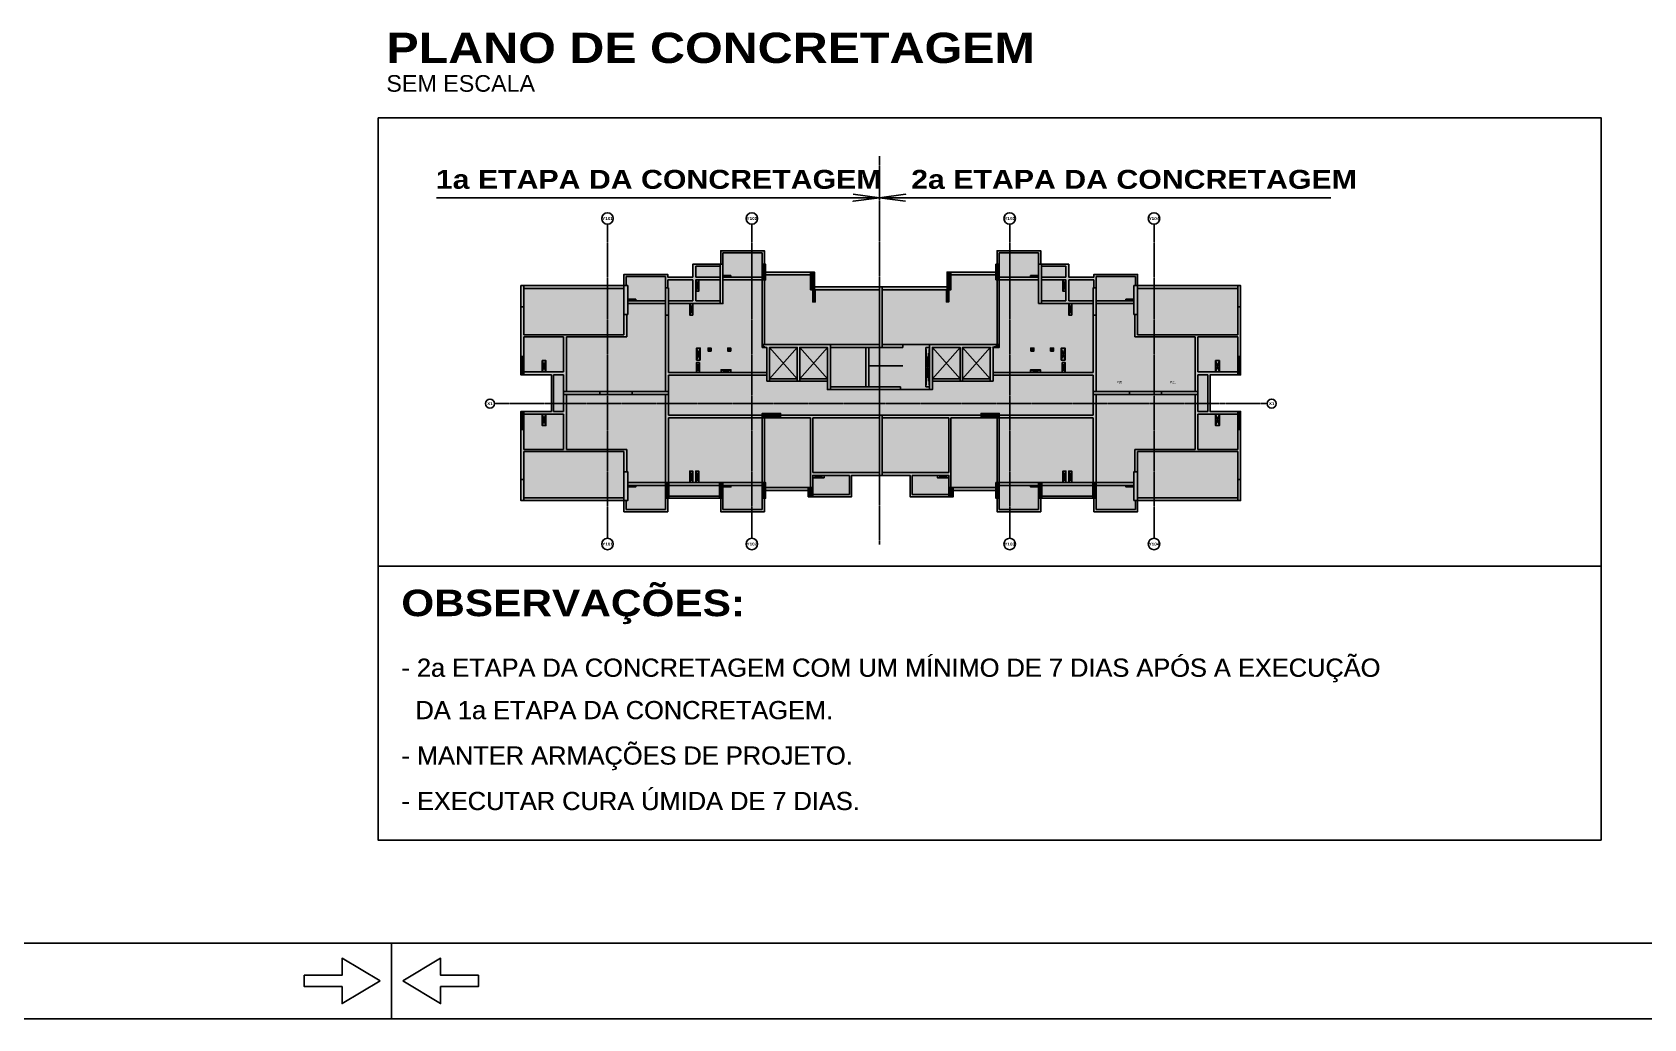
# Model space of a CAD drawing. Extents: x 0 to 7795, y 0 to 4205.
# Drawn here: x 3858 to 4922, y 0 to 651 of the extents above; entities that cross this region are included whole.
import ezdxf

# ---------------------------------------------------------------- set-up
doc = ezdxf.new("R2010")
doc.units = 0
doc.header["$MEASUREMENT"] = 0
doc.linetypes.add('ESTILO_TQS_0007', pattern=[2.1, 1.5, -0.2, 0.2, -0.2])
for name, color, linetype in [('MTH-179', 1, 'CONTINUOUS'), ('MTH-230', 1, 'CONTINUOUS'), ('MTH-COTAS7', 31, 'CONTINUOUS'), ('MTH-EIXO-214', 4, 'CONTINUOUS'), ('MTH-EIXO-217', 8, 'CONTINUOUS'), ('MTH-FACE-VIGA', 7, 'CONTINUOUS'), ('MTH-MARGEM', 5, 'CONTINUOUS'), ('MTH-PILAR-SEGUE', 5, 'CONTINUOUS'), ('MTH-SOMB118', 163, 'CONTINUOUS'), ('MTH-SOMB120', 56, 'CONTINUOUS'), ('MTH-SOMBRA25', 253, 'CONTINUOUS'), ('MTH-TXT-NEGRITO', 5, 'CONTINUOUS'), ('MTH-TXT-NOTAS', 3, 'CONTINUOUS'), ('MTH-TXT2', 5, 'CONTINUOUS')]:
    doc.layers.add(name, color=color, linetype=linetype)
doc.styles.add('TQS_ARIAL', font='arial.ttf')
doc.styles.add('TQS_ARIAL_BLACK', font='ariblk.ttf')

msp = doc.modelspace()

# ---------------------------------------------------------------- linework, layer by layer
at = {"layer": 'MTH-179', "linetype": 'Continuous'}
for p, q in [((4095.004008, 49.997781), (4095.004008, -0.002219)), ((0.004008, -0.002219), (7795.004008, -0.002219))]:
    msp.add_line(p, q, dxfattribs=at)
for points in [[(4087.503275, 24.997781), (4062.503275, 9.997781), (4062.503275, 21.247781), (4037.503275, 21.247781), (4037.503275, 28.747781), (4062.503275, 28.747781), (4062.503275, 39.997781), (4087.503275, 24.997781)], [(4102.503275, 24.997781), (4127.503275, 9.997781), (4127.503275, 21.247781), (4152.503275, 21.247781), (4152.503275, 28.747781), (4127.503275, 28.747781), (4127.503275, 39.997781), (4102.503275, 24.997781)]]:
    msp.add_lwpolyline(points, dxfattribs=at)
at = {"layer": 'MTH-230', "linetype": 'Continuous'}
for p, q in [((4314.20876, 490.695178), (4319.20875, 489.695178)), ((4314.20876, 489.695178), (4319.20875, 490.695178)), ((4517.00876, 489.695188), (4522.00876, 490.695188)), ((4522.00876, 489.695188), (4517.00876, 490.695188)), ((4295.90876, 480.295188), (4297.90876, 487.795188)), ((4297.90876, 480.295188), (4295.90876, 487.795188)), ((4373.20876, 481.295188), (4374.80876, 473.295188)), ((4373.20876, 473.295188), (4374.80876, 481.295188)), ((4463.00876, 481.295188), (4461.40876, 473.295188)), ((4461.40876, 481.295188), (4463.00876, 473.295188)), ((4538.30876, 480.293458), (4540.30876, 487.795188)), ((4538.30876, 487.793458), (4540.30876, 480.293458)), ((4251.308307, 475.045187), (4256.308307, 474.045187)), ((4251.308307, 474.045187), (4256.308307, 475.045187)), ((4292.00876, 472.145188), (4294.00876, 464.645188)), ((4292.00876, 464.645188), (4294.00876, 472.145188)), ((4542.20876, 472.145188), (4544.20876, 464.645188)), ((4542.20876, 464.645188), (4544.20876, 472.145188)), ((4584.908932, 475.045187), (4579.90876, 474.045187)), ((4579.90876, 475.045187), (4584.908932, 474.045187)), ((4298.958679, 434.845188), (4296.458679, 442.845188)), ((4298.958679, 442.845188), (4296.458679, 434.845188)), ((4306.05876, 440.845188), (4304.05876, 442.845188)), ((4306.05876, 442.845188), (4304.05876, 440.845188)), ((4319.05876, 440.845188), (4317.05876, 442.845188)), ((4319.05876, 442.845188), (4317.05876, 440.845188)), ((4344.70876, 422.445185), (4363.00876, 443.295188)), ((4344.70876, 443.295188), (4363.00876, 422.445185)), ((4364.60876, 422.445185), (4382.90876, 443.295188)), ((4364.60876, 443.295188), (4382.90876, 422.445185)), ((4447.80876, 417.295184), (4450.30876, 443.295184)), ((4447.80876, 443.295184), (4450.30876, 417.295184)), ((4452.20876, 422.445185), (4470.50876, 443.295188)), ((4452.20876, 443.295188), (4470.50876, 422.445185)), ((4472.10876, 422.445185), (4490.40876, 443.295188)), ((4472.10876, 443.295188), (4490.40876, 422.445185)), ((4517.15876, 440.845188), (4519.15876, 442.845188)), ((4519.15876, 440.845188), (4517.15876, 442.845188)), ((4530.15876, 440.845188), (4532.15876, 442.845188)), ((4532.15876, 440.845188), (4530.15876, 442.845188)), ((4537.25884, 434.845188), (4539.75884, 442.845188)), ((4539.75884, 434.845188), (4537.25884, 442.845188)), ((4194.558759, 427.045188), (4197.05876, 434.545187)), ((4197.05876, 427.045188), (4194.558759, 434.545187)), ((4298.458679, 433.295188), (4296.458679, 426.795188)), ((4296.458679, 433.295188), (4298.458679, 426.795188)), ((4319.158851, 426.795188), (4312.658679, 428.495188)), ((4319.158851, 428.495188), (4312.658679, 426.795188)), ((4517.058669, 426.795188), (4523.55884, 428.502291)), ((4523.55884, 426.795188), (4517.058669, 428.502291)), ((4537.75884, 433.295188), (4539.75884, 426.795188)), ((4537.75884, 426.795188), (4539.75884, 433.295188)), ((4639.15876, 427.045178), (4641.65876, 434.545178)), ((4641.65876, 427.045178), (4639.15876, 434.545178)), ((4194.558753, 399.145198), (4197.058753, 391.645198)), ((4194.558753, 391.645198), (4197.058753, 399.145198)), ((4639.15876, 399.145188), (4641.658767, 391.645188)), ((4639.15876, 391.645188), (4641.658767, 399.145188)), ((4251.308307, 351.145188), (4256.30876, 352.145188)), ((4256.30876, 351.145188), (4251.308307, 352.145188)), ((4292.00876, 354.045188), (4294.00876, 361.545188)), ((4294.00876, 354.045188), (4292.00876, 361.545188)), ((4295.90876, 354.045188), (4297.90876, 361.545188)), ((4297.90876, 354.045188), (4295.90876, 361.545188)), ((4314.208836, 351.145188), (4319.209008, 352.145188)), ((4319.209008, 351.145188), (4314.208836, 352.145188)), ((4373.20876, 357.245188), (4380.70876, 358.745188)), ((4380.70876, 357.245188), (4373.20876, 358.745188)), ((4455.50876, 358.745188), (4463.008761, 357.245188)), ((4455.50876, 357.245188), (4463.008761, 358.745188)), ((4517.008684, 351.145188), (4522.008684, 352.145188)), ((4522.008684, 351.145188), (4517.008684, 352.145188)), ((4540.30876, 354.045188), (4538.30876, 361.545188)), ((4538.30876, 354.045188), (4540.30876, 361.545187)), ((4542.20876, 354.045188), (4544.20876, 361.545188)), ((4544.20876, 354.045188), (4542.20876, 361.545187)), ((4579.90876, 352.145188), (4584.909213, 351.145188)), ((4579.90876, 351.145188), (4584.909213, 352.145188))]:
    msp.add_line(p, q, dxfattribs=at)
msp.add_lwpolyline([(4086.198778, 594.893747), (4893.718936, 594.893747), (4893.718936, 298.91588), (4086.198778, 298.91588), (4086.198778, 594.893747)], dxfattribs=at)
for centre, radius in [((4237.70876, 528.395293), 3.8), ((4333.00876, 528.395293), 3.8), ((4503.20876, 528.395293), 3.8), ((4598.50876, 528.395293), 3.8), ((4160.066872, 406.145184), 2.941888), ((4676.150648, 406.145184), 2.941888), ((4237.70876, 313.445188), 3.8), ((4333.00876, 313.445188), 3.8), ((4503.20876, 313.445188), 3.8), ((4598.50876, 313.445188), 3.8)]:
    msp.add_circle(centre, radius, dxfattribs=at)
at = {"layer": 'MTH-COTAS7', "linetype": 'Continuous'}
for points in [[(4124.874389, 542.080143), (4417.15876, 542.080143), (4399.808475, 539.795934), (4417.15876, 542.080143), (4399.808475, 544.364351)], [(4715.258518, 542.080143), (4417.15876, 542.080143), (4434.509045, 544.364351), (4417.15876, 542.080143), (4434.509045, 539.795934)]]:
    msp.add_lwpolyline(points, dxfattribs=at)
at = {"layer": 'MTH-EIXO-214', "linetype": 'ESTILO_TQS_0007'}
for p, q in [((4237.70876, 524.595293), (4237.70876, 317.245188)), ((4333.00876, 524.595293), (4333.00876, 317.245188)), ((4503.20876, 524.595293), (4503.20876, 317.245188)), ((4598.50876, 524.595293), (4598.50876, 317.245188)), ((4163.00876, 406.145184), (4673.20876, 406.145184))]:
    msp.add_line(p, q, dxfattribs=at)
at = {"layer": 'MTH-EIXO-217', "linetype": 'ESTILO_TQS_0007'}
msp.add_line((4417.15876, 569.572184), (4417.15876, 313.154672), dxfattribs=at)
at = {"layer": 'MTH-FACE-VIGA', "linetype": 'Continuous'}
for p, q in [((4277.408679, 489.695188), (4277.408679, 491.445188)), ((4294.00876, 489.695188), (4277.408679, 489.695188)), ((4542.20876, 489.695188), (4542.20876, 498.193458)), ((4542.20876, 489.695188), (4558.80884, 489.695188)), ((4558.80884, 489.695188), (4558.80884, 491.445188)), ((4294.00876, 487.795188), (4277.408679, 487.795188)), ((4542.20876, 487.795188), (4558.80884, 487.795188)), ((4542.20876, 474.045188), (4542.20876, 487.795188)), ((4432.60876, 443.295188), (4432.60876, 445.195188)), ((4410.20876, 430.995181), (4432.60876, 430.995181)), ((4431.15876, 417.295188), (4431.15876, 415.395188))]:
    msp.add_line(p, q, dxfattribs=at)
for points in [[(4341.30876, 507.095293), (4312.50876, 507.095293)], [(4312.50876, 507.095293), (4312.50876, 498.191728)], [(4313.90876, 505.695293), (4339.90876, 505.695293)], [(4313.90876, 498.191728), (4313.90876, 505.695293)], [(4339.90876, 505.695293), (4339.90876, 498.195188)], [(4341.30876, 498.195188), (4341.30876, 507.095293)], [(4523.70876, 507.095293), (4494.90876, 507.095293)], [(4494.90876, 507.095293), (4494.90876, 498.195188)], [(4496.30876, 505.695293), (4522.30876, 505.695293)], [(4496.30876, 498.195188), (4496.30876, 505.695293)], [(4522.30876, 505.695293), (4522.30876, 498.193458)], [(4523.70876, 498.193458), (4523.70876, 507.095293)], [(4277.408679, 491.445188), (4248.508307, 491.445188)], [(4248.508307, 491.445188), (4248.508307, 484.045188)], [(4249.908307, 490.045188), (4276.008679, 490.045188)], [(4249.908307, 484.045188), (4249.908307, 490.045188)], [(4276.008679, 490.045188), (4276.008679, 482.545188)], [(4312.00876, 498.193458), (4294.00876, 498.193458)], [(4294.00876, 498.193458), (4294.00876, 489.695188)], [(4295.90876, 496.793458), (4311.70876, 496.793458)], [(4295.90876, 489.695188), (4295.90876, 496.793458)], [(4311.70876, 489.695188), (4295.90876, 489.695188)], [(4319.20875, 490.695178), (4314.20876, 490.695178), (4314.20876, 489.695178), (4319.20875, 489.695178), (4319.20875, 490.695178)], [(4339.30876, 489.695188), (4314.20876, 489.695188)], [(4371.80876, 492.995188), (4342.10876, 492.995188)], [(4342.10876, 491.095188), (4371.20876, 491.095188)], [(4494.10876, 492.995188), (4464.40876, 492.995188)], [(4465.00876, 491.095188), (4494.10876, 491.095188)], [(4522.00876, 489.695188), (4496.90876, 489.695188)], [(4522.00876, 490.695188), (4517.00876, 490.695188), (4517.00876, 489.695188), (4522.00876, 489.695188), (4522.00876, 490.695188)], [(4542.20876, 498.193458), (4524.20876, 498.193458)], [(4524.50876, 496.793458), (4540.30876, 496.793458)], [(4540.30876, 489.695188), (4524.50876, 489.695188)], [(4540.30876, 496.793458), (4540.30876, 489.695188)], [(4587.70876, 491.445188), (4558.80884, 491.445188)], [(4560.20884, 490.045188), (4586.30876, 490.045188)], [(4560.20884, 482.545188), (4560.20884, 490.045188)], [(4586.30876, 490.045188), (4586.30876, 484.045188)], [(4587.70876, 484.045188), (4587.70876, 491.445188)], [(4220.80876, 484.045188), (4182.40876, 484.045188)], [(4183.00876, 482.145188), (4248.208307, 482.145188)], [(4248.508307, 484.045188), (4220.80876, 484.045188)], [(4277.408679, 482.545188), (4277.408679, 487.795188)], [(4294.00876, 487.795188), (4294.00876, 474.045188)], [(4295.90876, 487.795188), (4311.70876, 487.795188)], [(4295.90876, 481.845188), (4295.90876, 487.795188)], [(4297.90876, 487.795188), (4295.90876, 487.795188), (4295.90876, 480.295188), (4297.90876, 480.295188), (4297.90876, 487.795188)], [(4295.90876, 474.045188), (4295.90876, 481.845188)], [(4314.20876, 487.795188), (4339.90876, 487.795188)], [(4339.90876, 487.795188), (4339.90876, 445.195188)], [(4341.30876, 445.195188), (4341.30876, 487.795188)], [(4373.20876, 481.295188), (4373.20876, 473.295188), (4374.80876, 473.295188), (4374.80876, 481.295188), (4373.20876, 481.295188)], [(4417.15876, 483.195188), (4374.30876, 483.195188)], [(4374.30876, 481.295188), (4416.85876, 481.295188)], [(4461.90876, 483.195188), (4419.05876, 483.195188)], [(4419.35876, 481.295188), (4461.90876, 481.295188)], [(4463.00876, 481.295188), (4461.40876, 481.295188), (4461.40876, 473.295188), (4463.00876, 473.295188), (4463.00876, 481.295188)], [(4494.90876, 487.795188), (4494.90876, 445.195188)], [(4496.30876, 445.195188), (4496.30876, 487.795188)], [(4496.30876, 487.795188), (4522.00876, 487.795188)], [(4524.50876, 487.795188), (4540.30876, 487.795188)], [(4538.30876, 487.793458), (4538.30876, 480.293458), (4540.30876, 480.293458), (4540.30876, 487.795188), (4538.30876, 487.793458)], [(4540.30876, 487.795188), (4540.30876, 481.845188)], [(4540.30876, 481.845188), (4540.30876, 474.045188)], [(4558.80884, 487.795188), (4558.80884, 482.545188)], [(4615.40876, 484.045188), (4587.709213, 484.045188)], [(4588.009213, 482.145188), (4653.20876, 482.145188)], [(4653.80876, 484.045188), (4615.40876, 484.045188)], [(4180.50876, 470.045188), (4180.50876, 450.945188)], [(4182.40876, 451.645188), (4182.40876, 470.045188)], [(4256.308307, 475.045187), (4251.308307, 475.045187), (4251.308307, 474.045187), (4256.308307, 474.045187), (4256.308307, 475.045187)], [(4275.708679, 474.045188), (4251.308307, 474.045188)], [(4251.308307, 472.145188), (4275.708679, 472.145188)], [(4294.00876, 474.045188), (4278.208679, 474.045188)], [(4278.208679, 472.145188), (4294.95876, 472.145188)], [(4292.00876, 472.145188), (4292.00876, 464.645188), (4294.00876, 464.645188), (4294.00876, 472.145188), (4292.00876, 472.145188)], [(4294.95876, 472.145188), (4312.00876, 472.145188)], [(4311.70876, 474.045188), (4295.90876, 474.045188)], [(4524.20876, 472.145188), (4541.25876, 472.145188)], [(4540.30876, 474.045188), (4524.50876, 474.045188)], [(4541.25876, 472.145188), (4558.00884, 472.145188)], [(4558.00884, 474.045188), (4542.20876, 474.045188)], [(4542.20876, 472.145188), (4542.20876, 464.645188), (4544.20876, 464.645188), (4544.20876, 472.145188), (4542.20876, 472.145188)], [(4584.909213, 474.045188), (4560.50884, 474.045188)], [(4560.50884, 472.145188), (4584.909213, 472.145188)], [(4584.908932, 475.045187), (4579.90876, 475.045187), (4579.90876, 474.045187), (4584.908932, 474.045187), (4584.908932, 475.045187)], [(4653.80876, 470.045188), (4653.80876, 451.645188)], [(4655.70876, 450.945188), (4655.70876, 470.045188)], [(4248.508307, 465.045188), (4248.508307, 451.645188)], [(4250.408307, 450.245188), (4250.408307, 465.045188)], [(4276.008679, 464.545188), (4276.008679, 425.845188)], [(4277.908679, 426.795188), (4277.908679, 464.545188)], [(4558.30884, 464.545188), (4558.30884, 426.795188)], [(4560.20884, 425.845188), (4560.20884, 464.545188)], [(4585.809213, 465.045188), (4585.809213, 450.245188)], [(4587.709213, 451.645188), (4587.709213, 465.045188)], [(4180.50876, 450.945188), (4180.50876, 437.145188)], [(4248.508307, 451.645188), (4182.40876, 451.645188)], [(4182.40876, 437.145188), (4182.40876, 450.245188)], [(4182.40876, 450.245188), (4208.70876, 450.245188)], [(4208.70876, 450.245188), (4208.70876, 427.045188)], [(4210.60876, 426.095188), (4210.60876, 450.245188)], [(4210.60876, 450.245188), (4220.80876, 450.245188)], [(4220.80876, 450.245188), (4250.408307, 450.245188)], [(4585.809213, 450.245188), (4615.40876, 450.245188)], [(4653.80876, 451.645188), (4587.709213, 451.645188)], [(4615.40876, 450.245188), (4625.608759, 450.245188)], [(4625.608759, 450.245188), (4625.608759, 426.095188)], [(4627.508759, 427.045188), (4627.508759, 450.245188)], [(4627.508759, 450.245188), (4653.80876, 450.245188)], [(4653.80876, 450.245188), (4653.80876, 437.145188)], [(4655.70876, 437.145188), (4655.70876, 450.945188)], [(4298.958679, 434.845188), (4298.958679, 442.845188), (4296.458679, 442.845188), (4296.458679, 434.845188), (4298.958679, 434.845188)], [(4306.05876, 440.845188), (4306.05876, 442.845188), (4304.05876, 442.845188), (4304.05876, 440.845188), (4306.05876, 440.845188)], [(4319.05876, 440.845188), (4319.05876, 442.845188), (4317.05876, 442.845188), (4317.05876, 440.845188), (4319.05876, 440.845188)], [(4409.50876, 445.195188), (4384.80876, 445.195188)], [(4384.80876, 443.295188), (4410.20876, 443.295188)], [(4408.30876, 443.295188), (4408.30876, 417.295188)], [(4416.85876, 445.195188), (4409.50876, 445.195188)], [(4410.20876, 417.295188), (4410.20876, 443.295188)], [(4410.20876, 443.295188), (4417.15876, 443.295188)], [(4419.05876, 443.295188), (4432.60876, 443.295188)], [(4446.85876, 445.195188), (4419.35876, 445.195188)], [(4450.30876, 445.195188), (4446.85876, 445.195188)], [(4447.80876, 443.295188), (4450.30876, 443.295188)], [(4447.80876, 417.295188), (4447.80876, 443.295188)], [(4517.15876, 440.845188), (4519.15876, 440.845188), (4519.15876, 442.845188), (4517.15876, 442.845188), (4517.15876, 440.845188)], [(4530.15876, 440.845188), (4532.15876, 440.845188), (4532.15876, 442.845188), (4530.15876, 442.845188), (4530.15876, 440.845188)], [(4537.25884, 434.845188), (4539.75884, 434.845188), (4539.75884, 442.845188), (4537.25884, 442.845188), (4537.25884, 434.845188)], [(4201.40876, 427.045188), (4183.00876, 427.045188)], [(4194.558759, 427.045188), (4197.05876, 427.045188), (4197.05876, 434.545187), (4194.558759, 434.545187), (4194.558759, 427.045188)], [(4208.70876, 427.045188), (4201.40876, 427.045188)], [(4210.60876, 414.345188), (4210.60876, 426.095188)], [(4276.008679, 425.845188), (4276.008679, 414.345188)], [(4342.80876, 426.795188), (4277.908679, 426.795188)], [(4298.458679, 433.295188), (4296.458679, 433.295188), (4296.458679, 426.795188), (4298.458679, 426.795188), (4298.458679, 433.295188)], [(4319.158851, 426.795188), (4319.158851, 428.495188), (4312.658679, 428.495188), (4312.658679, 426.795188), (4319.158851, 426.795188)], [(4558.30884, 426.795188), (4492.30876, 426.795188)], [(4517.058669, 426.795188), (4523.55884, 426.795188), (4523.55884, 428.502291), (4517.058669, 428.502291), (4517.058669, 426.795188)], [(4537.75884, 433.295188), (4537.75884, 426.795188), (4539.75884, 426.795188), (4539.75884, 433.295188), (4537.75884, 433.295188)], [(4560.20884, 414.345188), (4560.20884, 425.845188)], [(4625.608759, 426.095188), (4625.608759, 414.345188)], [(4634.80876, 427.045188), (4627.508759, 427.045188)], [(4653.20876, 427.045188), (4634.80876, 427.045188)], [(4639.15876, 427.045178), (4641.65876, 427.045178), (4641.65876, 434.545178), (4639.15876, 434.545178), (4639.15876, 427.045178)], [(4182.40876, 425.145188), (4200.70876, 425.145188)], [(4200.70876, 425.145188), (4200.70876, 401.045188)], [(4202.10876, 425.145188), (4208.70876, 425.145188)], [(4202.10876, 401.045188), (4202.10876, 425.145188)], [(4208.70876, 425.145188), (4208.70876, 414.045188)], [(4277.908679, 414.045188), (4277.908679, 424.895188)], [(4277.908679, 424.895188), (4342.80876, 424.895188)], [(4363.00876, 422.445189), (4344.70876, 422.445189)], [(4344.70876, 421.045189), (4363.00876, 421.045189)], [(4382.90876, 422.445189), (4364.60876, 422.445189)], [(4364.60876, 421.045189), (4382.90876, 421.045189)], [(4410.20876, 417.295188), (4384.80876, 417.295188)], [(4384.80876, 415.395188), (4409.50876, 415.395188)], [(4409.50876, 415.395188), (4446.85876, 415.395188)], [(4431.15876, 417.295188), (4410.20876, 417.295188)], [(4446.85876, 415.395188), (4450.30876, 415.395188)], [(4450.30876, 417.295188), (4447.80876, 417.295188)], [(4470.50876, 422.445189), (4452.20876, 422.445189)], [(4452.20876, 421.045189), (4470.50876, 421.045189)], [(4490.40876, 422.445189), (4472.10876, 422.445189)], [(4472.10876, 421.045189), (4490.40876, 421.045189)], [(4492.30876, 424.895188), (4558.30884, 424.895188)], [(4558.30884, 424.895188), (4558.30884, 414.045188)], [(4627.508759, 425.145188), (4634.10876, 425.145188)], [(4627.508759, 414.045188), (4627.508759, 425.145188)], [(4634.10876, 425.145188), (4634.10876, 401.045188)], [(4635.50876, 425.145188), (4653.80876, 425.145188)], [(4635.50876, 401.045188), (4635.50876, 425.145188)], [(4208.70876, 412.145188), (4208.70876, 401.045188)], [(4210.60876, 400.095188), (4210.60876, 411.845188)], [(4253.908679, 414.045188), (4232.70876, 414.045188)], [(4232.70876, 412.145188), (4253.908679, 412.145188)], [(4276.008679, 411.845188), (4276.008679, 397.595315)], [(4277.908679, 398.545315), (4277.908679, 412.145188)], [(4558.30884, 412.145188), (4558.30884, 398.545315)], [(4560.20884, 397.595315), (4560.20884, 411.845188)], [(4603.50876, 414.045188), (4582.30884, 414.045188)], [(4582.30884, 412.145188), (4603.50876, 412.145188)], [(4625.608759, 411.845188), (4625.608759, 400.095188)], [(4627.508759, 401.045188), (4627.508759, 412.145188)], [(4200.70876, 401.045188), (4182.40876, 401.045188)], [(4182.40876, 399.145188), (4201.40876, 399.145188)], [(4194.558753, 399.145198), (4194.558753, 391.645198), (4197.058753, 391.645198), (4197.058753, 399.145198), (4194.558753, 399.145198)], [(4201.40876, 399.145188), (4208.70876, 399.145188)], [(4208.70876, 401.045188), (4202.10876, 401.045188)], [(4208.70876, 399.145188), (4208.70876, 375.945188)], [(4210.60876, 375.945188), (4210.60876, 400.095188)], [(4276.008679, 397.595315), (4276.008679, 354.045188)], [(4339.90876, 398.545315), (4277.908679, 398.545315)], [(4277.908679, 396.645315), (4339.90876, 396.645315)], [(4277.908679, 354.045188), (4277.908679, 396.645315)], [(4339.90876, 396.645315), (4339.90876, 354.045188)], [(4341.30876, 354.045188), (4341.30876, 396.345315)], [(4372.508759, 398.545315), (4351.90876, 398.545315)], [(4351.90876, 396.645315), (4371.808759, 396.645315)], [(4371.808759, 396.645315), (4371.808759, 359.695188)], [(4417.15876, 398.545315), (4372.508759, 398.545315)], [(4373.208759, 360.645188), (4373.208759, 396.645315)], [(4373.208759, 396.645315), (4416.85876, 396.645315)], [(4463.70876, 398.545315), (4419.05876, 398.545315)], [(4419.35876, 396.645315), (4463.00876, 396.645315)], [(4463.00876, 396.645315), (4463.00876, 360.645188)], [(4484.30876, 398.545315), (4463.70876, 398.545315)], [(4464.40876, 359.695188), (4464.40876, 396.645315)], [(4464.40876, 396.645315), (4484.30876, 396.645315)], [(4494.90876, 396.345315), (4494.90876, 354.045188)], [(4558.30884, 398.545315), (4496.30876, 398.545315)], [(4496.30876, 354.045188), (4496.30876, 396.645315)], [(4496.30876, 396.645315), (4558.30884, 396.645315)], [(4558.30884, 396.645315), (4558.30884, 354.045188)], [(4560.20884, 354.045188), (4560.20884, 397.595315)], [(4625.608759, 400.095188), (4625.608759, 375.945188)], [(4634.10876, 401.045188), (4627.508759, 401.045188)], [(4627.508759, 399.145188), (4634.80876, 399.145188)], [(4627.508759, 375.945188), (4627.508759, 399.145188)], [(4634.80876, 399.145188), (4653.20876, 399.145188)], [(4653.80876, 401.045188), (4635.50876, 401.045188)], [(4639.15876, 399.145188), (4639.15876, 391.645188), (4641.658767, 391.645188), (4641.658767, 399.145188), (4639.15876, 399.145188)], [(4180.50876, 389.045188), (4180.50876, 375.245188)], [(4182.40876, 375.945188), (4182.40876, 389.045188)], [(4653.80876, 389.045188), (4653.80876, 375.945188)], [(4655.70876, 375.245188), (4655.70876, 389.045188)], [(4180.50876, 375.245188), (4180.50876, 356.145188)], [(4208.70876, 375.945188), (4182.40876, 375.945188)], [(4182.40876, 356.145188), (4182.40876, 374.545188)], [(4182.40876, 374.545188), (4248.508307, 374.545188)], [(4220.80876, 375.945188), (4210.60876, 375.945188)], [(4250.408307, 375.945188), (4220.80876, 375.945188)], [(4248.508307, 374.545188), (4248.508307, 361.145188)], [(4250.408307, 361.145188), (4250.408307, 375.945188)], [(4585.809213, 375.945188), (4585.809213, 361.145188)], [(4615.40876, 375.945188), (4585.809213, 375.945188)], [(4587.709213, 361.145188), (4587.709213, 374.545188)], [(4587.709213, 374.545188), (4653.80876, 374.545188)], [(4625.608759, 375.945188), (4615.40876, 375.945188)], [(4653.80876, 375.945188), (4627.508759, 375.945188)], [(4653.80876, 374.545188), (4653.80876, 356.145188)], [(4655.70876, 356.145188), (4655.70876, 375.245188)], [(4276.008679, 354.045188), (4251.008307, 354.045188)], [(4251.308307, 352.145188), (4275.708679, 352.145188)], [(4256.308761, 352.145188), (4251.308307, 352.145188), (4251.308307, 351.145188), (4256.308761, 351.145188), (4256.308761, 352.145188)], [(4311.708836, 354.045188), (4278.208679, 354.045188)], [(4278.508679, 352.145188), (4311.408836, 352.145188)], [(4292.00876, 354.045188), (4294.00876, 354.045188), (4294.00876, 361.545188), (4292.00876, 361.545188), (4292.00876, 354.045188)], [(4295.90876, 354.045188), (4297.90876, 354.045188), (4297.90876, 361.545188), (4295.90876, 361.545188), (4295.90876, 354.045188)], [(4339.90876, 354.045188), (4313.908836, 354.045188)], [(4314.208836, 352.145188), (4339.30876, 352.145188)], [(4314.208836, 351.145188), (4319.209008, 351.145188), (4319.209008, 352.145188), (4314.208836, 352.145188), (4314.208836, 351.145188)], [(4371.808759, 359.695188), (4371.808759, 350.745188)], [(4398.10876, 360.645188), (4373.208759, 360.645188)], [(4373.208759, 350.745188), (4373.208759, 358.745188)], [(4373.208759, 358.745188), (4397.40876, 358.745188)], [(4373.20876, 357.245188), (4380.70876, 357.245188), (4380.70876, 358.745188), (4373.20876, 358.745188), (4373.20876, 357.245188)], [(4397.40876, 358.745188), (4397.40876, 346.045188)], [(4416.85876, 360.645188), (4398.10876, 360.645188)], [(4398.80876, 344.645188), (4398.80876, 358.745188)], [(4398.80876, 358.745188), (4417.15876, 358.745188)], [(4419.05876, 358.745188), (4437.40876, 358.745188)], [(4438.10876, 360.645188), (4419.35876, 360.645188)], [(4437.40876, 358.745188), (4437.40876, 344.645188)], [(4463.00876, 360.645188), (4438.10876, 360.645188)], [(4438.80876, 346.045188), (4438.80876, 358.745188)], [(4438.80876, 358.745188), (4463.00876, 358.745188)], [(4455.50876, 358.745188), (4455.50876, 357.245188), (4463.008761, 357.245188), (4463.008761, 358.745188), (4455.50876, 358.745188)], [(4463.00876, 358.745188), (4463.00876, 350.745192)], [(4464.40876, 350.745192), (4464.40876, 359.695188)], [(4522.308684, 354.045188), (4496.30876, 354.045188)], [(4496.90876, 352.145188), (4522.008684, 352.145188)], [(4522.008684, 352.145188), (4517.008684, 352.145188), (4517.008684, 351.145188), (4522.008684, 351.145188), (4522.008684, 352.145188)], [(4558.008841, 354.045188), (4524.508684, 354.045188)], [(4524.808684, 352.145188), (4557.708841, 352.145188)], [(4538.30876, 354.045188), (4540.30876, 354.045188), (4540.30876, 361.545187), (4538.30876, 361.545188), (4538.30876, 354.045188)], [(4542.20876, 354.045188), (4544.20876, 354.045188), (4544.20876, 361.545188), (4542.20876, 361.545187), (4542.20876, 354.045188)], [(4584.909494, 354.045188), (4560.208841, 354.045188)], [(4560.508841, 352.145188), (4584.909494, 352.145188)], [(4579.90876, 352.145188), (4579.90876, 351.145188), (4584.909213, 351.145188), (4584.909213, 352.145188), (4579.90876, 352.145188)], [(4182.40876, 342.145188), (4220.80876, 342.145188)], [(4248.208307, 344.045188), (4183.00876, 344.045188)], [(4220.80876, 342.145188), (4248.50876, 342.145188)], [(4248.50876, 342.145188), (4248.50876, 334.745188)], [(4249.90876, 336.145188), (4249.90876, 342.145188)], [(4276.008679, 343.645188), (4276.008679, 336.145188)], [(4277.408679, 334.745188), (4277.408679, 343.645188)], [(4278.208679, 343.645188), (4311.708836, 343.645188)], [(4311.408836, 345.045188), (4278.508679, 345.045188)], [(4312.508836, 343.645188), (4312.508836, 334.745188)], [(4313.908836, 336.145188), (4313.908836, 343.645188)], [(4339.90876, 343.645187), (4339.90876, 336.145188)], [(4341.30876, 334.745188), (4341.30876, 343.645187)], [(4370.20876, 350.745842), (4342.10876, 350.745842)], [(4342.10876, 348.845842), (4370.20876, 348.845842)], [(4373.20876, 344.645188), (4398.80876, 344.645188)], [(4397.40876, 346.045188), (4373.80876, 346.045188)], [(4437.40876, 344.645188), (4463.00876, 344.645188)], [(4462.40876, 346.045188), (4438.80876, 346.045188)], [(4494.10876, 350.745842), (4466.00876, 350.745842)], [(4466.00876, 348.845842), (4494.10876, 348.845842)], [(4494.90876, 343.645187), (4494.90876, 334.745188)], [(4496.30876, 336.145188), (4496.30876, 343.645187)], [(4522.308684, 343.645188), (4522.308684, 336.145188)], [(4523.708684, 334.745188), (4523.708684, 343.645188)], [(4524.508684, 343.645188), (4558.008841, 343.645188)], [(4557.708841, 345.045188), (4524.808684, 345.045188)], [(4558.80884, 343.645188), (4558.80884, 334.745188)], [(4560.20884, 336.145188), (4560.20884, 343.645188)], [(4586.30876, 342.145188), (4586.30876, 336.145188)], [(4587.70876, 334.745188), (4587.70876, 342.145188)], [(4587.70876, 342.145188), (4615.40876, 342.145188)], [(4653.20876, 344.045188), (4588.009213, 344.045188)], [(4615.40876, 342.145188), (4653.80876, 342.145188)], [(4248.50876, 334.745188), (4277.408679, 334.745188)], [(4276.008679, 336.145188), (4249.90876, 336.145188)], [(4312.508836, 334.745188), (4341.30876, 334.745188)], [(4339.90876, 336.145188), (4313.908836, 336.145188)], [(4494.90876, 334.745188), (4523.708684, 334.745188)], [(4522.308684, 336.145188), (4496.30876, 336.145188)], [(4558.80884, 334.745188), (4587.70876, 334.745188)], [(4586.30876, 336.145188), (4560.20884, 336.145188)]]:
    msp.add_lwpolyline(points, dxfattribs=at)
at = {"layer": 'MTH-MARGEM', "linetype": 'Continuous'}
msp.add_line((175.004008, 49.997781), (7745.004008, 49.997781), dxfattribs=at)
at = {"layer": 'MTH-PILAR-SEGUE', "linetype": 'Continuous'}
for points in [[(4312.00876, 472.143458), (4313.90876, 472.143458), (4313.90876, 498.191728), (4312.00876, 498.191728), (4312.00876, 472.143458)], [(4339.90876, 487.795188), (4342.10876, 487.795188), (4342.10876, 498.195188), (4339.90876, 498.195188), (4339.90876, 487.795188)], [(4371.80876, 481.295188), (4374.30876, 481.295188), (4374.30876, 492.995188), (4371.80876, 492.995188), (4371.80876, 481.295188)], [(4461.90876, 481.295188), (4464.40876, 481.295188), (4464.40876, 492.995188), (4461.90876, 492.995188), (4461.90876, 481.295188)], [(4494.10876, 487.795188), (4496.30876, 487.795188), (4496.30876, 498.195188), (4494.10876, 498.195188), (4494.10876, 487.795188)], [(4522.30876, 472.145188), (4524.20876, 472.145188), (4524.20876, 498.193458), (4522.30876, 498.193458), (4522.30876, 472.145188)], [(4180.50876, 470.045188), (4182.40876, 470.045188), (4182.40876, 484.045188), (4180.50876, 484.045188), (4180.50876, 470.045188)], [(4248.508307, 465.045188), (4251.008307, 465.045188), (4251.008307, 484.045188), (4248.508307, 484.045188), (4248.508307, 465.045188)], [(4276.008679, 464.545188), (4277.908679, 464.545188), (4277.908679, 482.545188), (4276.008679, 482.545188), (4276.008679, 464.545188)], [(4417.15876, 443.295188), (4419.05876, 443.295188), (4419.05876, 483.195188), (4417.15876, 483.195188), (4417.15876, 443.295188)], [(4558.30884, 464.545188), (4560.20884, 464.545188), (4560.20884, 482.545188), (4558.30884, 482.545188), (4558.30884, 464.545188)], [(4585.209213, 465.045188), (4587.709213, 465.045188), (4587.709213, 484.045188), (4585.209213, 484.045188), (4585.209213, 465.045188)], [(4653.80876, 470.045188), (4655.70876, 470.045188), (4655.70876, 484.045188), (4653.80876, 484.045188), (4653.80876, 470.045188)], [(4180.50876, 425.145188), (4182.40876, 425.145188), (4182.40876, 437.145188), (4180.50876, 437.145188), (4180.50876, 425.145188)], [(4342.80876, 421.045188), (4344.70876, 421.045188), (4344.70876, 443.295188), (4363.00876, 443.295188), (4363.00876, 421.045188), (4364.60876, 421.045188), (4364.60876, 443.295188), (4382.90876, 443.295188), (4382.90876, 415.395188), (4384.80876, 415.395188), (4384.80876, 445.195188), (4339.90876, 445.195188), (4339.90876, 443.295188), (4342.80876, 443.295188), (4342.80876, 421.045188)], [(4492.30876, 421.045188), (4492.30876, 443.295188), (4496.30876, 443.295188), (4496.30876, 445.195188), (4450.30876, 445.195188), (4450.30876, 415.395188), (4452.20876, 415.395188), (4452.20876, 443.295188), (4470.50876, 443.295188), (4470.50876, 421.045188), (4472.10876, 421.045188), (4472.10876, 443.295188), (4490.40876, 443.295188), (4490.40876, 421.045188), (4492.30876, 421.045188)], [(4653.80876, 425.145188), (4655.70876, 425.145188), (4655.70876, 437.145188), (4653.80876, 437.145188), (4653.80876, 425.145188)], [(4232.70876, 412.145188), (4232.70876, 414.045188), (4208.70876, 414.045188), (4208.70876, 412.145188), (4232.70876, 412.145188)], [(4277.908679, 412.145188), (4277.908679, 414.045188), (4253.908679, 414.045188), (4253.908679, 412.145188), (4277.908679, 412.145188)], [(4582.30884, 412.145188), (4582.30884, 414.045188), (4558.30884, 414.045188), (4558.30884, 412.145188), (4582.30884, 412.145188)], [(4627.50876, 412.145188), (4627.50876, 414.045188), (4603.50876, 414.045188), (4603.50876, 412.145188), (4627.50876, 412.145188)], [(4180.50876, 389.045188), (4182.40876, 389.045188), (4182.40876, 401.045188), (4180.50876, 401.045188), (4180.50876, 389.045188)], [(4351.90876, 396.645315), (4351.90876, 399.645315), (4339.90876, 399.645315), (4339.90876, 396.645315), (4351.90876, 396.645315)], [(4417.15876, 358.745188), (4419.05876, 358.745188), (4419.05876, 398.545315), (4417.15876, 398.545315), (4417.15876, 358.745188)], [(4496.30876, 396.645315), (4496.30876, 399.645315), (4484.30876, 399.645315), (4484.30876, 396.645315), (4496.30876, 396.645315)], [(4653.80876, 389.045188), (4655.70876, 389.045188), (4655.70876, 401.045188), (4653.80876, 401.045188), (4653.80876, 389.045188)], [(4180.50876, 342.145188), (4182.40876, 342.145188), (4182.40876, 356.145188), (4180.50876, 356.145188), (4180.50876, 342.145188)], [(4248.508307, 342.145188), (4251.008307, 342.145188), (4251.008307, 361.145188), (4248.508307, 361.145188), (4248.508307, 342.145188)], [(4276.008679, 343.645188), (4278.208679, 343.645188), (4278.208679, 354.045188), (4276.008679, 354.045188), (4276.008679, 343.645188)], [(4311.708836, 343.645188), (4313.908836, 343.645188), (4313.908836, 354.045188), (4311.708836, 354.045188), (4311.708836, 343.645188)], [(4339.90876, 343.645187), (4342.10876, 343.645187), (4342.10876, 354.045188), (4339.90876, 354.045188), (4339.90876, 343.645187)], [(4494.10876, 343.645187), (4496.30876, 343.645187), (4496.30876, 354.045188), (4494.10876, 354.045188), (4494.10876, 343.645187)], [(4522.308684, 343.645188), (4524.508684, 343.645188), (4524.508684, 354.045188), (4522.308684, 354.045188), (4522.308684, 343.645188)], [(4558.008841, 343.645188), (4560.208841, 343.645188), (4560.208841, 354.045188), (4558.008841, 354.045188), (4558.008841, 343.645188)], [(4585.209213, 342.145188), (4587.709213, 342.145188), (4587.709213, 361.145188), (4585.209213, 361.145188), (4585.209213, 342.145188)], [(4653.80876, 342.145188), (4655.70876, 342.145188), (4655.70876, 356.145188), (4653.80876, 356.145188), (4653.80876, 342.145188)], [(4370.20876, 344.645184), (4373.20876, 344.645184), (4373.20876, 350.745188), (4370.20876, 350.745188), (4370.20876, 344.645184)], [(4463.00876, 344.645188), (4466.00876, 344.645188), (4466.00876, 350.745192), (4463.00876, 350.745192), (4463.00876, 344.645188)]]:
    msp.add_lwpolyline(points, dxfattribs=at)
at = {"layer": 'MTH-SOMB118', "linetype": 'Continuous'}
msp.add_lwpolyline([(4417.15876, 483.195188), (4374.30876, 483.195188), (4374.30876, 492.995188), (4342.10876, 492.995188), (4342.10876, 498.195188), (4341.30876, 498.195188), (4341.30876, 507.095293), (4312.50876, 507.095293), (4312.50876, 498.193458), (4294.00876, 498.193458), (4294.00876, 489.695188), (4277.408679, 489.695188), (4277.408679, 491.445188), (4248.508307, 491.445188), (4248.508307, 484.045188), (4180.50876, 484.045188), (4180.50876, 425.145188), (4200.70876, 425.145188), (4200.70876, 401.045188), (4180.50876, 401.045188), (4180.50876, 342.145188), (4248.508307, 342.145188), (4248.508307, 334.745188), (4277.408679, 334.745188), (4277.408679, 343.645188), (4312.508836, 343.645188), (4312.508836, 334.745188), (4341.30876, 334.745188), (4341.30876, 343.645187), (4342.10876, 343.645187), (4342.10876, 348.845842), (4370.20876, 348.845842), (4370.20876, 344.645184), (4398.80876, 344.645184), (4398.80876, 358.745188), (4417.15876, 358.745188), (4417.15876, 483.195188)], dxfattribs=at)
for points in [[(4312.508836, 343.645188), (4341.30876, 507.095293), (4312.50876, 507.095293)], [(4312.508836, 343.645188), (4312.50876, 507.095293), (4312.50876, 498.193458)], [(4341.30876, 343.645187), (4341.30876, 507.095293), (4312.508836, 343.645188)], [(4341.30876, 343.645187), (4341.30876, 498.195188), (4341.30876, 507.095293)], [(4248.508307, 484.045188), (4277.408679, 334.745188), (4248.508307, 491.445188)], [(4277.408679, 334.745188), (4277.408679, 489.695188), (4248.508307, 491.445188)], [(4248.508307, 491.445188), (4277.408679, 489.695188), (4277.408679, 491.445188)], [(4312.508836, 343.645188), (4294.00876, 489.695188), (4277.408679, 343.645188)], [(4277.408679, 489.695188), (4277.408679, 334.745188), (4277.408679, 343.645188)], [(4277.408679, 489.695188), (4277.408679, 343.645188), (4294.00876, 489.695188)], [(4312.508836, 343.645188), (4312.50876, 498.193458), (4294.00876, 498.193458)], [(4312.508836, 343.645188), (4294.00876, 498.193458), (4294.00876, 489.695188)], [(4342.10876, 343.645187), (4341.30876, 498.195188), (4341.30876, 343.645187)], [(4342.10876, 343.645187), (4342.10876, 348.845842), (4341.30876, 498.195188)], [(4342.10876, 348.845842), (4342.10876, 498.195188), (4341.30876, 498.195188)], [(4342.10876, 492.995188), (4342.10876, 498.195188), (4342.10876, 348.845842)], [(4374.30876, 492.995188), (4342.10876, 492.995188), (4370.20876, 348.845842)], [(4370.20876, 348.845842), (4342.10876, 492.995188), (4342.10876, 348.845842)], [(4374.30876, 483.195188), (4374.30876, 492.995188), (4370.20876, 348.845842)], [(4200.70876, 425.145188), (4248.508307, 484.045188), (4180.50876, 484.045188)], [(4200.70876, 425.145188), (4180.50876, 484.045188), (4180.50876, 425.145188)], [(4200.70876, 425.145188), (4248.508307, 342.145188), (4248.508307, 484.045188)], [(4248.508307, 342.145188), (4248.508307, 334.745188), (4248.508307, 484.045188)], [(4248.508307, 334.745188), (4277.408679, 334.745188), (4248.508307, 484.045188)], [(4370.20876, 348.845842), (4398.80876, 344.645184), (4374.30876, 483.195188)], [(4374.30876, 483.195188), (4398.80876, 358.745188), (4417.15876, 483.195188)], [(4374.30876, 483.195188), (4398.80876, 344.645184), (4398.80876, 358.745188)], [(4417.15876, 483.195188), (4398.80876, 358.745188), (4417.15876, 358.745188)], [(4200.70876, 425.145188), (4200.70876, 401.045188), (4248.508307, 342.145188)], [(4180.50876, 401.045188), (4180.50876, 342.145188), (4248.508307, 342.145188)], [(4180.50876, 401.045188), (4248.508307, 342.145188), (4200.70876, 401.045188)], [(4312.508836, 343.645188), (4312.508836, 334.745188), (4341.30876, 334.745188)], [(4312.508836, 343.645188), (4341.30876, 334.745188), (4341.30876, 343.645187)], [(4370.20876, 348.845842), (4370.20876, 344.645184), (4398.80876, 344.645184)]]:
    msp.add_solid(points, dxfattribs=at)
at = {"layer": 'MTH-SOMB120', "linetype": 'Continuous'}
msp.add_lwpolyline([(4417.15876, 483.195188), (4461.90876, 483.195188), (4461.90876, 492.995188), (4494.10876, 492.995188), (4494.10876, 498.195188), (4494.90876, 498.195188), (4494.90876, 507.095293), (4523.70876, 507.095293), (4523.70876, 498.193458), (4542.20876, 498.193458), (4542.20876, 489.695188), (4558.80884, 489.695188), (4558.80884, 491.445188), (4587.709213, 491.445188), (4587.709213, 484.045188), (4655.70876, 484.045188), (4655.70876, 425.145188), (4635.50876, 425.145188), (4635.50876, 401.045188), (4655.70876, 401.045188), (4655.70876, 342.145188), (4587.709213, 342.145188), (4587.709213, 334.745188), (4558.80884, 334.745188), (4558.80884, 343.645188), (4523.708684, 343.645188), (4523.708684, 334.745188), (4494.90876, 334.745188), (4494.90876, 343.645187), (4494.10876, 343.645187), (4494.10876, 348.845842), (4466.00876, 348.845842), (4466.00876, 344.645184), (4437.40876, 344.645184), (4437.40876, 358.745188), (4417.15876, 358.745188), (4417.15876, 483.195188)], dxfattribs=at)
for points in [[(4494.90876, 498.195188), (4523.70876, 507.095293), (4494.90876, 343.645187)], [(4494.90876, 343.645187), (4523.70876, 507.095293), (4494.90876, 334.745188)], [(4523.70876, 507.095293), (4523.708684, 343.645188), (4494.90876, 334.745188)], [(4523.70876, 507.095293), (4494.90876, 498.195188), (4494.90876, 507.095293)], [(4523.708684, 343.645188), (4523.70876, 507.095293), (4523.70876, 498.193458)], [(4461.90876, 483.195188), (4461.90876, 492.995188), (4494.10876, 492.995188)], [(4461.90876, 483.195188), (4494.10876, 492.995188), (4466.00876, 348.845842)], [(4494.10876, 492.995188), (4494.10876, 348.845842), (4466.00876, 348.845842)], [(4494.10876, 343.645187), (4494.90876, 498.195188), (4494.90876, 343.645187)], [(4494.10876, 492.995188), (4494.10876, 498.195188), (4494.90876, 498.195188)], [(4494.10876, 492.995188), (4494.90876, 498.195188), (4494.10876, 348.845842)], [(4494.10876, 348.845842), (4494.90876, 498.195188), (4494.10876, 343.645187)], [(4523.708684, 343.645188), (4523.70876, 498.193458), (4558.80884, 343.645188)], [(4523.70876, 498.193458), (4542.20876, 489.695188), (4558.80884, 343.645188)], [(4523.70876, 498.193458), (4542.20876, 498.193458), (4542.20876, 489.695188)], [(4558.80884, 343.645188), (4542.20876, 489.695188), (4558.80884, 489.695188)], [(4587.709213, 334.745188), (4558.80884, 489.695188), (4587.709213, 491.445188)], [(4587.709213, 491.445188), (4558.80884, 489.695188), (4558.80884, 491.445188)], [(4558.80884, 334.745188), (4558.80884, 489.695188), (4587.709213, 334.745188)], [(4558.80884, 343.645188), (4558.80884, 489.695188), (4558.80884, 334.745188)], [(4587.709213, 484.045188), (4587.709213, 334.745188), (4587.709213, 491.445188)], [(4461.90876, 483.195188), (4437.40876, 358.745188), (4417.15876, 358.745188)], [(4461.90876, 483.195188), (4417.15876, 358.745188), (4417.15876, 483.195188)], [(4461.90876, 483.195188), (4466.00876, 344.645184), (4437.40876, 344.645184)], [(4461.90876, 483.195188), (4437.40876, 344.645184), (4437.40876, 358.745188)], [(4461.90876, 483.195188), (4466.00876, 348.845842), (4466.00876, 344.645184)], [(4655.70876, 484.045188), (4635.50876, 425.145188), (4587.709213, 342.145188)], [(4655.70876, 484.045188), (4587.709213, 342.145188), (4587.709213, 484.045188)], [(4587.709213, 342.145188), (4587.709213, 334.745188), (4587.709213, 484.045188)], [(4655.70876, 484.045188), (4655.70876, 425.145188), (4635.50876, 425.145188)], [(4587.709213, 342.145188), (4635.50876, 425.145188), (4635.50876, 401.045188)], [(4587.709213, 342.145188), (4635.50876, 401.045188), (4655.70876, 342.145188)], [(4655.70876, 342.145188), (4635.50876, 401.045188), (4655.70876, 401.045188)], [(4494.90876, 334.745188), (4523.708684, 343.645188), (4523.708684, 334.745188)]]:
    msp.add_solid(points, dxfattribs=at)
at = {"layer": 'MTH-SOMBRA25', "linetype": 'Continuous'}
for points in [[(4312.00876, 472.143458), (4313.90876, 472.143458), (4313.90876, 498.191728)], [(4312.00876, 472.143458), (4313.90876, 498.191728), (4312.00876, 498.191728)], [(4312.00876, 472.143458), (4312.00876, 498.191728), (4312.00876, 472.143458)], [(4339.90876, 487.795188), (4342.10876, 487.795188), (4342.10876, 498.195188)], [(4339.90876, 487.795188), (4342.10876, 498.195188), (4339.90876, 498.195188)], [(4339.90876, 487.795188), (4339.90876, 498.195188), (4339.90876, 487.795188)], [(4371.80876, 481.295188), (4374.30876, 481.295188), (4374.30876, 492.995188)], [(4371.80876, 481.295188), (4374.30876, 492.995188), (4371.80876, 492.995188)], [(4371.80876, 481.295188), (4371.80876, 492.995188), (4371.80876, 481.295188)], [(4461.90876, 481.295188), (4464.40876, 481.295188), (4464.40876, 492.995188)], [(4461.90876, 481.295188), (4464.40876, 492.995188), (4461.90876, 492.995188)], [(4461.90876, 481.295188), (4461.90876, 492.995188), (4461.90876, 481.295188)], [(4494.10876, 487.795188), (4496.30876, 487.795188), (4496.30876, 498.195188)], [(4494.10876, 487.795188), (4496.30876, 498.195188), (4494.10876, 498.195188)], [(4494.10876, 487.795188), (4494.10876, 498.195188), (4494.10876, 487.795188)], [(4522.30876, 472.145188), (4524.20876, 472.145188), (4524.20876, 498.193458)], [(4522.30876, 472.145188), (4524.20876, 498.193458), (4522.30876, 498.193458)], [(4522.30876, 472.145188), (4522.30876, 498.193458), (4522.30876, 472.145188)], [(4180.50876, 470.045188), (4182.40876, 470.045188), (4182.40876, 484.045188)], [(4180.50876, 470.045188), (4182.40876, 484.045188), (4180.50876, 484.045188)], [(4180.50876, 470.045188), (4180.50876, 484.045188), (4180.50876, 470.045188)], [(4248.508307, 465.045188), (4251.008307, 465.045188), (4251.008307, 484.045188)], [(4248.508307, 465.045188), (4251.008307, 484.045188), (4248.508307, 484.045188)], [(4248.508307, 465.045188), (4248.508307, 484.045188), (4248.508307, 465.045188)], [(4276.008679, 464.545188), (4277.908679, 464.545188), (4277.908679, 482.545188)], [(4276.008679, 464.545188), (4277.908679, 482.545188), (4276.008679, 482.545188)], [(4276.008679, 464.545188), (4276.008679, 482.545188), (4276.008679, 464.545188)], [(4417.15876, 443.295188), (4419.05876, 443.295188), (4419.05876, 483.195188)], [(4417.15876, 443.295188), (4419.05876, 483.195188), (4417.15876, 483.195188)], [(4417.15876, 443.295188), (4417.15876, 483.195188), (4417.15876, 443.295188)], [(4558.30884, 464.545188), (4560.20884, 464.545188), (4560.20884, 482.545188)], [(4558.30884, 464.545188), (4560.20884, 482.545188), (4558.30884, 482.545188)], [(4558.30884, 464.545188), (4558.30884, 482.545188), (4558.30884, 464.545188)], [(4585.209213, 465.045188), (4587.709213, 465.045188), (4587.709213, 484.045188)], [(4585.209213, 465.045188), (4587.709213, 484.045188), (4585.209213, 484.045188)], [(4585.209213, 465.045188), (4585.209213, 484.045188), (4585.209213, 465.045188)], [(4653.80876, 470.045188), (4655.70876, 470.045188), (4655.70876, 484.045188)], [(4653.80876, 470.045188), (4655.70876, 484.045188), (4653.80876, 484.045188)], [(4653.80876, 470.045188), (4653.80876, 484.045188), (4653.80876, 470.045188)], [(4180.50876, 425.145188), (4182.40876, 425.145188), (4182.40876, 437.145188)], [(4180.50876, 425.145188), (4182.40876, 437.145188), (4180.50876, 437.145188)], [(4180.50876, 425.145188), (4180.50876, 437.145188), (4180.50876, 425.145188)], [(4384.80876, 445.195188), (4339.90876, 445.195188), (4342.80876, 443.295188)], [(4342.80876, 443.295188), (4339.90876, 445.195188), (4339.90876, 443.295188)], [(4384.80876, 445.195188), (4342.80876, 443.295188), (4344.70876, 443.295188)], [(4344.70876, 443.295188), (4342.80876, 443.295188), (4342.80876, 421.045188)], [(4344.70876, 443.295188), (4342.80876, 421.045188), (4344.70876, 421.045188)], [(4384.80876, 445.195188), (4344.70876, 443.295188), (4363.00876, 443.295188)], [(4384.80876, 445.195188), (4363.00876, 443.295188), (4364.60876, 443.295188)], [(4364.60876, 443.295188), (4363.00876, 443.295188), (4363.00876, 421.045188)], [(4364.60876, 443.295188), (4363.00876, 421.045188), (4364.60876, 421.045188)], [(4384.80876, 445.195188), (4364.60876, 443.295188), (4382.90876, 443.295188)], [(4384.80876, 445.195188), (4382.90876, 443.295188), (4384.80876, 415.395188)], [(4384.80876, 415.395188), (4382.90876, 443.295188), (4382.90876, 415.395188)], [(4496.30876, 445.195188), (4450.30876, 445.195188), (4452.20876, 443.295188)], [(4450.30876, 445.195188), (4450.30876, 415.395188), (4452.20876, 415.395188)], [(4450.30876, 445.195188), (4452.20876, 415.395188), (4452.20876, 443.295188)], [(4496.30876, 445.195188), (4452.20876, 443.295188), (4470.50876, 443.295188)], [(4496.30876, 445.195188), (4470.50876, 443.295188), (4472.10876, 443.295188)], [(4470.50876, 443.295188), (4470.50876, 421.045188), (4472.10876, 421.045188)], [(4470.50876, 443.295188), (4472.10876, 421.045188), (4472.10876, 443.295188)], [(4496.30876, 445.195188), (4472.10876, 443.295188), (4490.40876, 443.295188)], [(4496.30876, 445.195188), (4490.40876, 443.295188), (4492.30876, 443.295188)], [(4490.40876, 443.295188), (4490.40876, 421.045188), (4492.30876, 421.045188)], [(4490.40876, 443.295188), (4492.30876, 421.045188), (4492.30876, 443.295188)], [(4496.30876, 445.195188), (4492.30876, 443.295188), (4496.30876, 443.295188)], [(4653.80876, 425.145188), (4655.70876, 425.145188), (4655.70876, 437.145188)], [(4653.80876, 425.145188), (4655.70876, 437.145188), (4653.80876, 437.145188)], [(4653.80876, 425.145188), (4653.80876, 437.145188), (4653.80876, 425.145188)], [(4232.70876, 412.145188), (4232.70876, 414.045188), (4208.70876, 414.045188)], [(4232.70876, 412.145188), (4208.70876, 414.045188), (4208.70876, 412.145188)], [(4232.70876, 412.145188), (4208.70876, 412.145188), (4232.70876, 412.145188)], [(4277.908679, 412.145188), (4277.908679, 414.045188), (4253.908679, 414.045188)], [(4277.908679, 412.145188), (4253.908679, 414.045188), (4253.908679, 412.145188)], [(4277.908679, 412.145188), (4253.908679, 412.145188), (4277.908679, 412.145188)], [(4582.30884, 412.145188), (4582.30884, 414.045188), (4558.30884, 414.045188)], [(4582.30884, 412.145188), (4558.30884, 414.045188), (4558.30884, 412.145188)], [(4582.30884, 412.145188), (4558.30884, 412.145188), (4582.30884, 412.145188)], [(4627.50876, 412.145188), (4627.50876, 414.045188), (4603.50876, 414.045188)], [(4627.50876, 412.145188), (4603.50876, 414.045188), (4603.50876, 412.145188)], [(4627.50876, 412.145188), (4603.50876, 412.145188), (4627.50876, 412.145188)], [(4180.50876, 389.045188), (4182.40876, 389.045188), (4182.40876, 401.045188)], [(4180.50876, 389.045188), (4182.40876, 401.045188), (4180.50876, 401.045188)], [(4180.50876, 389.045188), (4180.50876, 401.045188), (4180.50876, 389.045188)], [(4351.90876, 396.645315), (4351.90876, 399.645315), (4339.90876, 399.645315)], [(4351.90876, 396.645315), (4339.90876, 399.645315), (4339.90876, 396.645315)], [(4351.90876, 396.645315), (4339.90876, 396.645315), (4351.90876, 396.645315)], [(4417.15876, 358.745188), (4419.05876, 358.745188), (4419.05876, 398.545315)], [(4417.15876, 358.745188), (4419.05876, 398.545315), (4417.15876, 398.545315)], [(4417.15876, 358.745188), (4417.15876, 398.545315), (4417.15876, 358.745188)], [(4496.30876, 396.645315), (4496.30876, 399.645315), (4484.30876, 399.645315)], [(4496.30876, 396.645315), (4484.30876, 399.645315), (4484.30876, 396.645315)], [(4496.30876, 396.645315), (4484.30876, 396.645315), (4496.30876, 396.645315)], [(4653.80876, 389.045188), (4655.70876, 389.045188), (4655.70876, 401.045188)], [(4653.80876, 389.045188), (4655.70876, 401.045188), (4653.80876, 401.045188)], [(4653.80876, 389.045188), (4653.80876, 401.045188), (4653.80876, 389.045188)], [(4180.50876, 342.145188), (4182.40876, 342.145188), (4182.40876, 356.145188)], [(4180.50876, 342.145188), (4182.40876, 356.145188), (4180.50876, 356.145188)], [(4180.50876, 342.145188), (4180.50876, 356.145188), (4180.50876, 342.145188)], [(4248.508307, 342.145188), (4251.008307, 342.145188), (4251.008307, 361.145188)], [(4248.508307, 342.145188), (4251.008307, 361.145188), (4248.508307, 361.145188)], [(4248.508307, 342.145188), (4248.508307, 361.145188), (4248.508307, 342.145188)], [(4276.008679, 343.645188), (4278.208679, 343.645188), (4278.208679, 354.045188)], [(4276.008679, 343.645188), (4278.208679, 354.045188), (4276.008679, 354.045188)], [(4276.008679, 343.645188), (4276.008679, 354.045188), (4276.008679, 343.645188)], [(4311.708836, 343.645188), (4313.908836, 343.645188), (4313.908836, 354.045188)], [(4311.708836, 343.645188), (4313.908836, 354.045188), (4311.708836, 354.045188)], [(4311.708836, 343.645188), (4311.708836, 354.045188), (4311.708836, 343.645188)], [(4339.90876, 343.645187), (4342.10876, 343.645187), (4342.10876, 354.045188)], [(4339.90876, 343.645187), (4342.10876, 354.045188), (4339.90876, 354.045188)], [(4339.90876, 343.645187), (4339.90876, 354.045188), (4339.90876, 343.645187)], [(4494.10876, 343.645187), (4496.30876, 343.645187), (4496.30876, 354.045188)], [(4494.10876, 343.645187), (4496.30876, 354.045188), (4494.10876, 354.045188)], [(4494.10876, 343.645187), (4494.10876, 354.045188), (4494.10876, 343.645187)], [(4522.308684, 343.645188), (4524.508684, 343.645188), (4524.508684, 354.045188)], [(4522.308684, 343.645188), (4524.508684, 354.045188), (4522.308684, 354.045188)], [(4522.308684, 343.645188), (4522.308684, 354.045188), (4522.308684, 343.645188)], [(4558.008841, 343.645188), (4560.208841, 343.645188), (4560.208841, 354.045188)], [(4558.008841, 343.645188), (4560.208841, 354.045188), (4558.008841, 354.045188)], [(4558.008841, 343.645188), (4558.008841, 354.045188), (4558.008841, 343.645188)], [(4585.209213, 342.145188), (4587.709213, 342.145188), (4587.709213, 361.145188)], [(4585.209213, 342.145188), (4587.709213, 361.145188), (4585.209213, 361.145188)], [(4585.209213, 342.145188), (4585.209213, 361.145188), (4585.209213, 342.145188)], [(4653.80876, 342.145188), (4655.70876, 342.145188), (4655.70876, 356.145188)], [(4653.80876, 342.145188), (4655.70876, 356.145188), (4653.80876, 356.145188)], [(4653.80876, 342.145188), (4653.80876, 356.145188), (4653.80876, 342.145188)], [(4370.20876, 344.645184), (4373.20876, 344.645184), (4373.20876, 350.745188)], [(4370.20876, 344.645184), (4373.20876, 350.745188), (4370.20876, 350.745188)], [(4370.20876, 344.645184), (4370.20876, 350.745188), (4370.20876, 344.645184)], [(4463.00876, 344.645188), (4466.00876, 344.645188), (4466.00876, 350.745192)], [(4463.00876, 344.645188), (4466.00876, 350.745192), (4463.00876, 350.745192)], [(4463.00876, 344.645188), (4463.00876, 350.745192), (4463.00876, 344.645188)]]:
    msp.add_solid(points, dxfattribs=at)
at = {"layer": 'MTH-TXT2', "linetype": 'Continuous'}
msp.add_lwpolyline([(4086.198778, 298.91588), (4893.718936, 298.91588), (4893.718936, 117.958693), (4086.198778, 117.958693), (4086.198778, 298.91588)], dxfattribs=at)

# ---------------------------------------------------------------- texts
at = {"layer": 'MTH-PILAR-SEGUE', "linetype": 'Continuous', "style": 'TQS_ARIAL'}
for s, p in [('P20', (4573.804891, 419.62581)), ('P21', (4609.166691, 419.62581))]:
    msp.add_text(s, height=1.5, dxfattribs=at).set_placement(p)
at = {"layer": 'MTH-TXT-NEGRITO', "linetype": 'Continuous', "style": 'TQS_ARIAL_BLACK'}
for s, height, p in [('PLANO DE CONCRETAGEM', 20, (4091.674597, 631.044749)), ('1a ETAPA DA CONCRETAGEM', 12.5, (4124.332818, 547.961959)), ('2a ETAPA DA CONCRETAGEM', 12.5, (4438.180971, 547.961959)), ('Y101', 1.875, (4234.22102, 527.425541)), ('Y102', 1.875, (4329.52102, 527.425541)), ('Y103', 1.875, (4499.72102, 527.425541)), ('Y104', 1.875, (4595.02102, 527.425541)), ('X1', 1.875, (4158.265546, 405.214651)), ('X1', 1.875, (4674.349322, 405.214651)), ('Y101', 1.875, (4234.22102, 312.475436)), ('Y102', 1.875, (4329.52102, 312.475436)), ('Y103', 1.875, (4499.72102, 312.475436)), ('Y104', 1.875, (4595.02102, 312.475436)), ('OBSERVAÇÕES:', 17.5, (4101.518936, 265.792654))]:
    msp.add_text(s, height=height, dxfattribs=at).set_placement(p)
at = {"layer": 'MTH-TXT-NOTAS', "linetype": 'Continuous', "style": 'TQS_ARIAL'}
for s, height, p in [('SEM ESCALA', 11, (4091.674597, 612.044749)), ('- 2a ETAPA DA CONCRETAGEM COM UM MÍNIMO DE 7 DIAS APÓS A EXECUÇÃO ', 12, (4101.518936, 225.792654)), ('- 2a ETAPA DA CONCRETAGEM COM UM MINIMO DE 7 DIAS APÓS A EXECUÇÃO ', 12, (4101.718936, 225.792654)), ('  DA 1a ETAPA DA CONCRETAGEM.', 12, (4101.518936, 197.792654)), ('  DA 1a ETAPA DA CONCRETAGEM.', 12, (4101.718936, 197.792654)), ('- MANTER ARMAÇÕES DE PROJETO.', 12, (4101.518936, 167.792654)), ('- MANTER ARMAÇÕES DE PROJETO.', 12, (4101.718936, 167.792654)), ('- EXECUTAR CURA ÚMIDA DE 7 DIAS.', 12, (4101.518936, 137.792654)), ('- EXECUTAR CURA UMIDA DE 7 DIAS.', 12, (4101.718936, 137.792654))]:
    msp.add_text(s, height=height, dxfattribs=at).set_placement(p)

doc.saveas('drawing.dxf')
